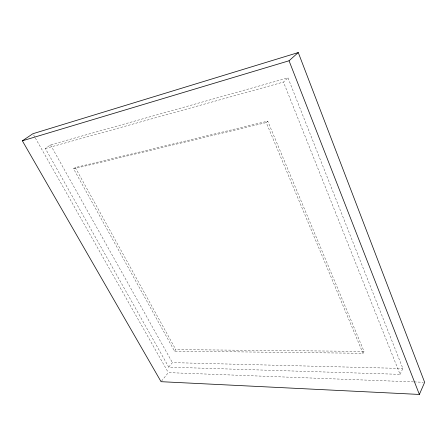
<?xml version="1.0" encoding="UTF-8"?>
<svg xmlns="http://www.w3.org/2000/svg" width="447" height="447" viewBox="0 0 447 447"><rect width="100%" height="100%" fill="white"/><g stroke="black" fill="none" stroke-linecap="round" stroke-linejoin="round"><path stroke-width="0.34" stroke-dasharray="2.23 1.68" d="M400.065 374.346L402.848 368.479L287.991 77.862L50.5 144.873L45.359 148.499L168.731 367.143L400.065 374.346L283.465 82.058L287.991 77.862M363.003 353.292L364.031 351.398L267.742 121.131L75.264 167.541L73.593 168.821L174.537 351.141L363.003 353.292L266.239 122.601L267.742 121.131M161.49 381.151L168.323 372.619L413.503 381.894M168.731 367.143L172.386 362.618L402.848 368.479M174.537 351.141L175.788 349.604L364.031 351.398M45.359 148.499L283.465 82.058M73.593 168.821L266.239 122.601M414.201 381.922L423.259 382.263M33.603 134.927L34.978 137.352M35.319 137.961L168.323 372.619M50.5 144.873L172.386 362.618M75.264 167.541L175.788 349.604"/><path stroke-width="0.67" d="M419.37 394.444L424.65 382.319L298.266 52.556L32.916 133.714L22.35 140.811L161.065 381.688L419.37 394.444L289.041 60.775L298.266 52.556M22.35 140.811L289.041 60.775"/></g></svg>
